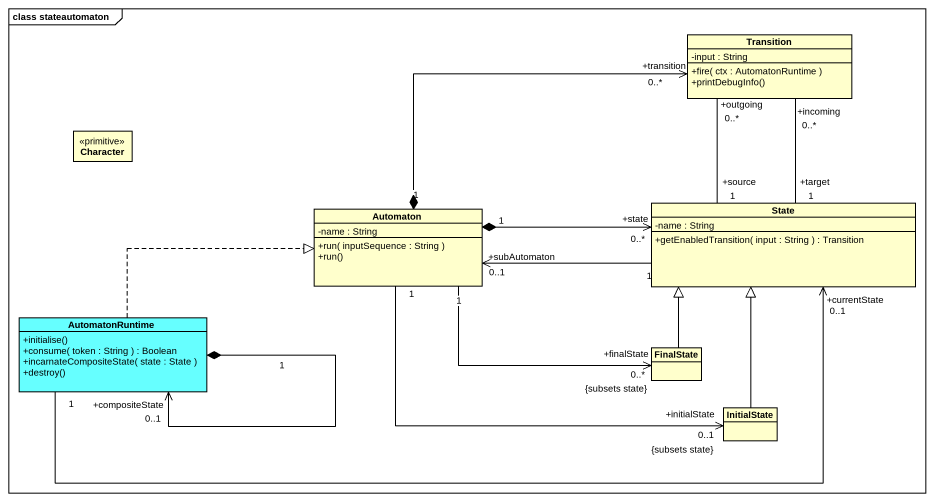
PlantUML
@startuml
mainframe class stateautomaton
hide circle
hide empty members
skinparam classAttributeIconSize 0
class Transition {
  -input : String
  +fire( ctx : AutomatonRuntime )
  +printDebugInfo()
}
class Character <<primitive>>
class Automaton {
  -name : String
  +run( inputSequence : String )
  +run()
}
class "State" as State_ {
  -name : String
  +getEnabledTransition( input : String ) : Transition
}
class AutomatonRuntime #66FFFF {
  +initialise()
  +consume( token : String ) : Boolean
  +incarnateCompositeState( state : State )
  +destroy()
}
class FinalState
class InitialState
Transition "+outgoing\n0..*" -- "+source\n1" State_
Transition "+incoming\n0..*" -- "+target\n1" State_
Automaton "1" *-right-> "+transition\n0..*" Transition
Automaton "1" *-right-> "+state\n0..*" State_
Automaton "1" -right-> "+finalState\n0..*\n{subsets state}" FinalState
Automaton "1" -right-> "+initialState\n0..1\n{subsets state}" InitialState
State_ "1" -left-> "+subAutomaton\n0..1" Automaton
AutomatonRuntime .right.|> Automaton
AutomatonRuntime "1" -right-> "+currentState\n0..1" State_
AutomatonRuntime "1" *--> "+compositeState\n0..1" AutomatonRuntime
FinalState -up-|> State_
InitialState -up-|> State_
@enduml
